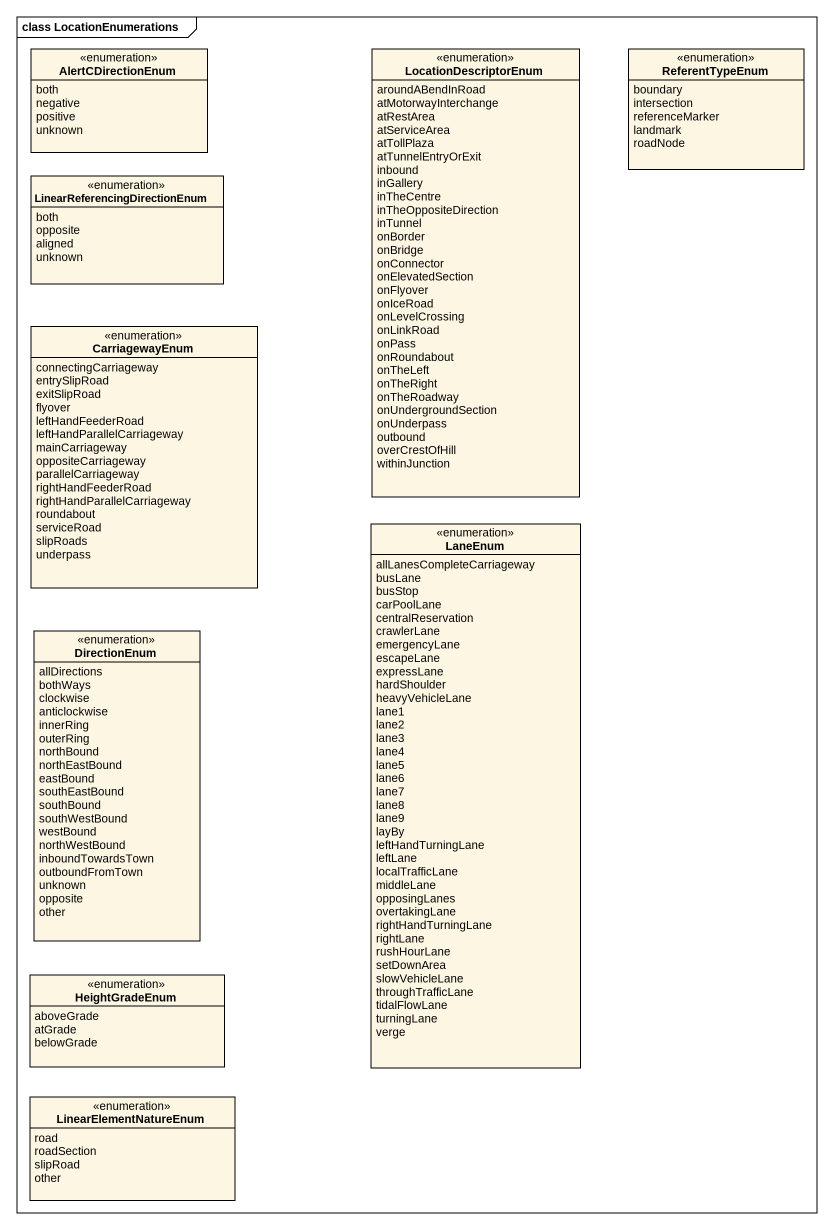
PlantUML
@startuml
mainframe class LocationEnumerations
hide circle
hide empty members
enum AlertCDirectionEnum {
  both
  negative
  positive
  unknown
}
enum LocationDescriptorEnum {
  aroundABendInRoad
  atMotorwayInterchange
  atRestArea
  atServiceArea
  atTollPlaza
  atTunnelEntryOrExit
  inbound
  inGallery
  inTheCentre
  inTheOppositeDirection
  inTunnel
  onBorder
  onBridge
  onConnector
  onElevatedSection
  onFlyover
  onIceRoad
  onLevelCrossing
  onLinkRoad
  onPass
  onRoundabout
  onTheLeft
  onTheRight
  onTheRoadway
  onUndergroundSection
  onUnderpass
  outbound
  overCrestOfHill
  withinJunction
}
enum ReferentTypeEnum {
  boundary
  intersection
  referenceMarker
  landmark
  roadNode
}
enum "LinearReferencingDirectionEnum" as LinearReferencingDirectionEn {
  both
  opposite
  aligned
  unknown
}
enum CarriagewayEnum {
  connectingCarriageway
  entrySlipRoad
  exitSlipRoad
  flyover
  leftHandFeederRoad
  leftHandParallelCarriageway
  mainCarriageway
  oppositeCarriageway
  parallelCarriageway
  rightHandFeederRoad
  rightHandParallelCarriageway
  roundabout
  serviceRoad
  slipRoads
  underpass
}
enum LaneEnum {
  allLanesCompleteCarriageway
  busLane
  busStop
  carPoolLane
  centralReservation
  crawlerLane
  emergencyLane
  escapeLane
  expressLane
  hardShoulder
  heavyVehicleLane
  lane1
  lane2
  lane3
  lane4
  lane5
  lane6
  lane7
  lane8
  lane9
  layBy
  leftHandTurningLane
  leftLane
  localTrafficLane
  middleLane
  opposingLanes
  overtakingLane
  rightHandTurningLane
  rightLane
  rushHourLane
  setDownArea
  slowVehicleLane
  throughTrafficLane
  tidalFlowLane
  turningLane
  verge
}
enum DirectionEnum {
  allDirections
  bothWays
  clockwise
  anticlockwise
  innerRing
  outerRing
  northBound
  northEastBound
  eastBound
  southEastBound
  southBound
  southWestBound
  westBound
  northWestBound
  inboundTowardsTown
  outboundFromTown
  unknown
  opposite
  other
}
enum HeightGradeEnum {
  aboveGrade
  atGrade
  belowGrade
}
enum LinearElementNatureEnum {
  road
  roadSection
  slipRoad
  other
}
@enduml
